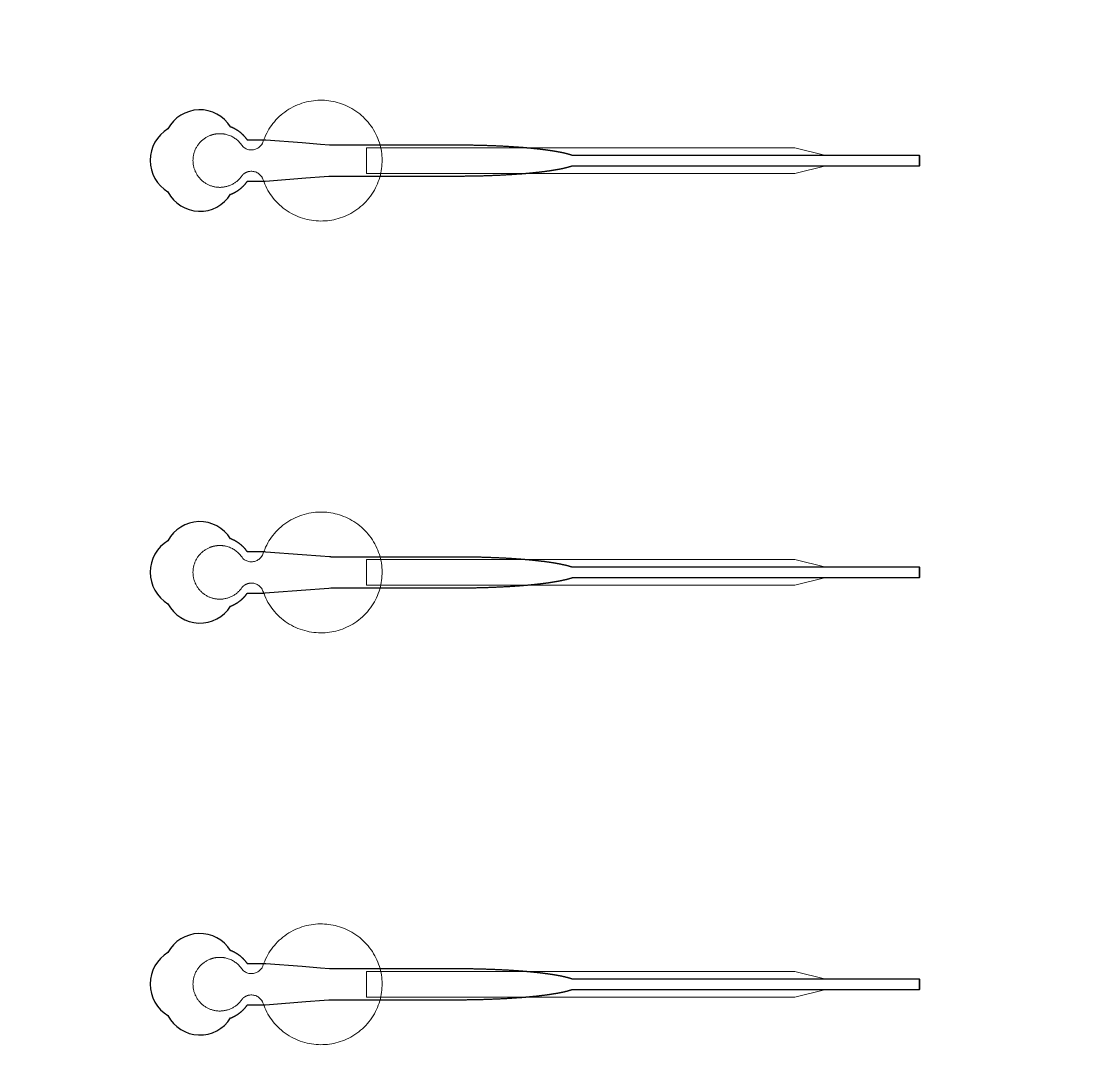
# Model space of a CAD drawing. Header units: inches. Extents: x -52997 to 52003, y -52254 to 52746.
# Drawn here: x 600 to 5746, y -6581 to -1513 of the extents above; entities that cross this region are included whole.
import ezdxf

# ---------------------------------------------------------------- set-up
doc = ezdxf.new("R2010")
doc.units = ezdxf.units.IN
doc.header["$MEASUREMENT"] = 0
doc.layers.add('1', color=1, linetype='Continuous')
doc.layers.add('2', color=140, linetype='Continuous', lineweight=0)
doc.layers.add('3', color=90, linetype='Continuous', lineweight=0)

msp = doc.modelspace()

# ---------------------------------------------------------------- linework, layer by layer
at = {"layer": '1'}
for points in [[(-16283.4, -47485.7), (0, -47485.7), (16283.4, -47485.7, 5.999107)], [(-16250, -47285.7), (0, -47285.7), (16250, -47285.7, 5.986812)], [(-13685.8, -45485.7), (0, -45485.7), (13685.8, -45485.7, 6.794322)], [(1617.4, -2353.6), (1617.7, -2353.4), (1618.6, -2353.1), (1619.4, -2352.8), (1620.2, -2352.4), (1621.1, -2352.1), (1621.9, -2351.8), (1622.8, -2351.4), (1623.6, -2351), (1624.5, -2350.7), (1625.3, -2350.3), (1626.2, -2349.9), (1627.1, -2349.5), (1627.9, -2349.1), (1628.8, -2348.7), (1629.6, -2348.3), (1630.5, -2347.9), (1631.3, -2347.5), (1632.2, -2347.1), (1633.1, -2346.6), (1633.9, -2346.2), (1634.8, -2345.8), (1635.6, -2345.3), (1636.5, -2344.9), (1637.3, -2344.4), (1638.2, -2343.9), (1639.1, -2343.5), (1639.9, -2343), (1640.8, -2342.5), (1641.6, -2342), (1642.5, -2341.5), (1643.3, -2341), (1644.2, -2340.5), (1645, -2340), (1645.9, -2339.5), (1646.7, -2339), (1647.6, -2338.4), (1648.4, -2337.9), (1649.3, -2337.3), (1650.1, -2336.8), (1651, -2336.2), (1651.8, -2335.7), (1652.6, -2335.1), (1653.5, -2334.6), (1654.3, -2334), (1655.1, -2333.4), (1656, -2332.8), (1656.8, -2332.2), (1657.6, -2331.6), (1658.4, -2331), (1659.3, -2330.4), (1660.1, -2329.8), (1660.9, -2329.2), (1661.7, -2328.6), (1662.5, -2328), (1663.3, -2327.3), (1664.1, -2326.7), (1664.9, -2326.1), (1665.7, -2325.4), (1666.5, -2324.8), (1667.3, -2324.1), (1668.1, -2323.5), (1668.9, -2322.8), (1669.6, -2322.2), (1670.4, -2321.5), (1671.2, -2320.8), (1671.9, -2320.1), (1672.7, -2319.5), (1673.5, -2318.8), (1674.2, -2318.1), (1675, -2317.4), (1675.7, -2316.7), (1676.4, -2316), (1677.2, -2315.3), (1677.9, -2314.6), (1678.6, -2313.9), (1679.3, -2313.2), (1680.1, -2312.5), (1680.8, -2311.7), (1681.5, -2311), (1682.2, -2310.3), (1682.9, -2309.6), (1683.6, -2308.8), (1684.2, -2308.1), (1684.9, -2307.4), (1685.6, -2306.6), (1686.3, -2305.9), (1686.9, -2305.2), (1687.6, -2304.4), (1688.2, -2303.7), (1688.9, -2302.9), (1689.5, -2302.2), (1690.1, -2301.4), (1690.8, -2300.7), (1691.4, -2299.9), (1692, -2299.1), (1692.6, -2298.4), (1693.2, -2297.6), (1693.8, -2296.9), (1694.4, -2296.1), (1695, -2295.3), (1695.6, -2294.6), (1696.1, -2293.8), (1696.7, -2293), (1697.3, -2292.3), (1697.8, -2291.5), (1698.4, -2290.7), (1698.9, -2290), (1742.5, -2290), (1764.3, -2290), (1775.2, -2290), (1777.9, -2290), (1779.3, -2290), (1779.3, -2290), (1779.3, -2290), (1779.3, -2290), (1779.3, -2290), (1779.4, -2289.9), (1779.5, -2289.9), (1779.8, -2289.9), (1780.5, -2289.9), (1781.9, -2289.8), (1784.6, -2289.5), (1806.7, -2287.9), (1983.4, -2274.3), (2071.7, -2267.5), (2093.8, -2265.8), (2104.8, -2265), (2105.1, -2265), (2105.2, -2265), (2105.3, -2265), (2105.3, -2265), (2105.4, -2265), (2105.8, -2265), (2366.3, -2265), (2372.6, -2265), (2385.1, -2265), (2485.6, -2265), (2686.7, -2265), (2699.2, -2265), (2705.5, -2265), (2708.6, -2265), (2710.2, -2265), (2710.6, -2265), (2710.8, -2265), (2710.9, -2265), (2711, -2265), (2711, -2265), (2711, -2265), (2711.6, -2265), (2716.2, -2264.9), (2720.8, -2264.9), (2725.4, -2264.9), (2730, -2264.9), (2734.7, -2264.9), (2739.3, -2264.9), (2744, -2264.8), (2748.7, -2264.8), (2753.3, -2264.8), (2758.1, -2264.7), (2762.8, -2264.7), (2767.5, -2264.6), (2772.2, -2264.6), (2777, -2264.5), (2781.7, -2264.4), (2786.5, -2264.4), (2791.2, -2264.3), (2796, -2264.2), (2800.8, -2264.1), (2805.6, -2264), (2810.4, -2263.9), (2815.2, -2263.8), (2820, -2263.7), (2824.8, -2263.6), (2829.6, -2263.5), (2834.4, -2263.3), (2839.3, -2263.2), (2844.1, -2263.1), (2848.9, -2262.9), (2853.8, -2262.8), (2858.6, -2262.6), (2863.4, -2262.5), (2868.3, -2262.3), (2873.1, -2262.2), (2877.9, -2262), (2882.7, -2261.8), (2887.6, -2261.6), (2892.4, -2261.4), (2897.2, -2261.2), (2902, -2261), (2906.9, -2260.8), (2911.7, -2260.6), (2916.5, -2260.4), (2921.3, -2260.2), (2926.1, -2260), (2930.8, -2259.7), (2935.6, -2259.5), (2940.4, -2259.3), (2945.2, -2259), (2949.9, -2258.7), (2954.6, -2258.5), (2959.4, -2258.2), (2964.1, -2258), (2968.8, -2257.7), (2973.5, -2257.4), (2978.2, -2257.1), (2982.8, -2256.8), (2987.5, -2256.5), (2992.1, -2256.2), (2996.8, -2255.9), (3001.4, -2255.6), (3006, -2255.3), (3010.5, -2254.9), (3012.8, -2254.8), (3015.1, -2254.6), (3017.4, -2254.4), (3019.6, -2254.3), (3021.9, -2254.1), (3024.1, -2253.9), (3026.4, -2253.8), (3028.6, -2253.6), (3030.9, -2253.4), (3033.1, -2253.2), (3035.3, -2253), (3037.6, -2252.9), (3039.8, -2252.7), (3042, -2252.5), (3044.2, -2252.3), (3046.4, -2252.1), (3048.6, -2251.9), (3050.8, -2251.8), (3053, -2251.6), (3055.2, -2251.4), (3057.4, -2251.2), (3059.5, -2251), (3061.7, -2250.8), (3063.8, -2250.6), (3066, -2250.4), (3068.1, -2250.2), (3070.3, -2250), (3072.4, -2249.8), (3074.5, -2249.6), (3076.6, -2249.4), (3078.8, -2249.2), (3080.9, -2249), (3083, -2248.8), (3085.1, -2248.6), (3087.1, -2248.4), (3089.2, -2248.2), (3091.3, -2248), (3093.3, -2247.7), (3095.4, -2247.5), (3097.5, -2247.3), (3099.5, -2247.1), (3101.5, -2246.9), (3103.6, -2246.7), (3105.6, -2246.4), (3107.6, -2246.2), (3109.6, -2246), (3111.6, -2245.8), (3113.6, -2245.6), (3115.6, -2245.3), (3117.5, -2245.1), (3119.5, -2244.9), (3121.5, -2244.7), (3123.4, -2244.4), (3125.3, -2244.2), (3127.3, -2244), (3129.2, -2243.7), (3131.1, -2243.5), (3133, -2243.3), (3134.9, -2243), (3136.8, -2242.8), (3138.7, -2242.5), (3140.6, -2242.3), (3142.4, -2242.1), (3144.3, -2241.8), (3146.1, -2241.6), (3148, -2241.3), (3149.8, -2241.1), (3151.6, -2240.9), (3153.4, -2240.6), (3155.2, -2240.4), (3157, -2240.1), (3158.8, -2239.9), (3160.6, -2239.6), (3162.4, -2239.4), (3164.1, -2239.1), (3165.9, -2238.9), (3167.6, -2238.6), (3169.3, -2238.3), (3171.1, -2238.1), (3172.8, -2237.8), (3174.5, -2237.6), (3176.2, -2237.3), (3177.8, -2237.1), (3179.5, -2236.8), (3181.2, -2236.5), (3182.8, -2236.3), (3184.5, -2236), (3186.1, -2235.8), (3187.7, -2235.5), (3189.3, -2235.2), (3190.9, -2235), (3192.5, -2234.7), (3194.1, -2234.4), (3195.7, -2234.2), (3197.3, -2233.9), (3198.8, -2233.6), (3200.4, -2233.3), (3201.9, -2233.1), (3203.4, -2232.8), (3204.9, -2232.5), (3206.4, -2232.3), (3207.9, -2232), (3209.4, -2231.7), (3210.9, -2231.4), (3212.3, -2231.2), (3213.8, -2230.9), (3215.2, -2230.6), (3216.7, -2230.3), (3218.1, -2230), (3219.5, -2229.8), (3220.9, -2229.5), (3222.3, -2229.2), (3223.6, -2228.9), (3225, -2228.6), (3226.4, -2228.4), (3227.7, -2228.1), (3229, -2227.8), (3230.4, -2227.5), (3231.7, -2227.2), (3233, -2226.9), (3234.3, -2226.6), (3235.5, -2226.4), (3236.8, -2226.1), (3238.1, -2225.8), (3239.3, -2225.5), (3240.6, -2225.2), (3241.8, -2224.9), (3243, -2224.6), (3244.2, -2224.3), (3245.4, -2224), (3246.6, -2223.8), (3247.7, -2223.5), (3248.9, -2223.2), (3250, -2222.9), (3251.2, -2222.6), (3252.3, -2222.3), (3253.4, -2222), (3254.5, -2221.7), (3255.6, -2221.4), (3256.7, -2221.1), (3257.8, -2220.8), (3258.8, -2220.5), (3259.9, -2220.2), (3260.9, -2219.9), (3262, -2219.6), (3263, -2219.3), (3264, -2219), (3265, -2218.8), (3266, -2218.5), (3266.9, -2218.2), (3267.9, -2217.9), (3268.8, -2217.6), (3269.8, -2217.3), (3270.7, -2217), (3271.6, -2216.7), (3272.5, -2216.4), (3273.4, -2216.1), (3274.3, -2215.8), (3275.2, -2215.5), (3276.6, -2215), (4962.2, -2215.2), (4962.2, -2165), (3276.7, -2165), (3276.4, -2164.9), (3275.5, -2164.6), (3274.7, -2164.2), (3273.8, -2163.9), (3272.9, -2163.6), (3272, -2163.3), (3271.1, -2163), (3270.1, -2162.7), (3269.2, -2162.4), (3268.2, -2162.2), (3267.3, -2161.9), (3266.3, -2161.6), (3265.3, -2161.3), (3264.3, -2161), (3263.3, -2160.7), (3262.3, -2160.4), (3261.3, -2160.1), (3260.2, -2159.8), (3259.2, -2159.5), (3258.1, -2159.2), (3257.1, -2158.9), (3256, -2158.6), (3254.9, -2158.3), (3253.8, -2158), (3252.7, -2157.7), (3251.5, -2157.4), (3250.4, -2157.1), (3249.3, -2156.8), (3248.1, -2156.5), (3246.9, -2156.2), (3245.7, -2155.9), (3244.6, -2155.6), (3243.3, -2155.4), (3242.1, -2155.1), (3240.9, -2154.8), (3239.7, -2154.5), (3238.4, -2154.2), (3237.2, -2153.9), (3235.9, -2153.6), (3234.6, -2153.3), (3233.3, -2153), (3232, -2152.8), (3230.7, -2152.5), (3229.4, -2152.2), (3228.1, -2151.9), (3226.7, -2151.6), (3225.4, -2151.3), (3224, -2151.1), (3222.6, -2150.8), (3221.2, -2150.5), (3219.8, -2150.2), (3218.4, -2149.9), (3217, -2149.7), (3215.6, -2149.4), (3214.1, -2149.1), (3212.7, -2148.8), (3211.2, -2148.5), (3209.8, -2148.3), (3208.3, -2148), (3206.8, -2147.7), (3205.3, -2147.4), (3203.8, -2147.2), (3202.2, -2146.9), (3200.7, -2146.6), (3199.2, -2146.3), (3197.6, -2146.1), (3196.1, -2145.8), (3194.5, -2145.5), (3192.9, -2145.3), (3191.3, -2145), (3189.7, -2144.7), (3188.1, -2144.5), (3186.5, -2144.2), (3184.8, -2143.9), (3183.2, -2143.7), (3181.5, -2143.4), (3179.9, -2143.2), (3178.2, -2142.9), (3176.5, -2142.6), (3174.8, -2142.4), (3173.1, -2142.1), (3171.4, -2141.9), (3169.7, -2141.6), (3168, -2141.4), (3166.2, -2141.1), (3164.5, -2140.8), (3162.7, -2140.6), (3161, -2140.3), (3159.2, -2140.1), (3157.4, -2139.8), (3155.6, -2139.6), (3153.8, -2139.3), (3152, -2139.1), (3150.2, -2138.9), (3148.3, -2138.6), (3146.5, -2138.4), (3144.7, -2138.1), (3142.8, -2137.9), (3140.9, -2137.6), (3139.1, -2137.4), (3137.2, -2137.2), (3135.3, -2136.9), (3133.4, -2136.7), (3131.5, -2136.5), (3129.6, -2136.2), (3127.7, -2136), (3125.7, -2135.8), (3123.8, -2135.5), (3121.8, -2135.3), (3119.9, -2135.1), (3117.9, -2134.8), (3116, -2134.6), (3114, -2134.4), (3112, -2134.2), (3110, -2133.9), (3108, -2133.7), (3106, -2133.5), (3104, -2133.3), (3102, -2133.1), (3099.9, -2132.8), (3097.9, -2132.6), (3095.8, -2132.4), (3093.8, -2132.2), (3091.7, -2132), (3089.7, -2131.8), (3087.6, -2131.6), (3085.5, -2131.4), (3083.4, -2131.1), (3081.3, -2130.9), (3079.2, -2130.7), (3077.1, -2130.5), (3075, -2130.3), (3072.9, -2130.1), (3070.8, -2129.9), (3068.6, -2129.7), (3066.5, -2129.5), (3064.3, -2129.3), (3062.2, -2129.1), (3060, -2128.9), (3057.9, -2128.8), (3055.7, -2128.6), (3053.5, -2128.4), (3051.3, -2128.2), (3049.1, -2128), (3046.9, -2127.8), (3044.8, -2127.6), (3042.5, -2127.4), (3040.3, -2127.3), (3038.1, -2127.1), (3035.9, -2126.9), (3033.7, -2126.7), (3031.4, -2126.5), (3029.2, -2126.4), (3027, -2126.2), (3024.7, -2126), (3022.5, -2125.8), (3020.2, -2125.7), (3018, -2125.5), (3015.7, -2125.3), (3013.4, -2125.2), (3008.9, -2124.8), (3004.3, -2124.5), (2999.7, -2124.2), (2995.1, -2123.9), (2990.5, -2123.6), (2985.9, -2123.3), (2981.2, -2123), (2976.6, -2122.7), (2971.9, -2122.4), (2967.2, -2122.1), (2962.5, -2121.9), (2957.8, -2121.6), (2953.1, -2121.3), (2948.4, -2121.1), (2943.6, -2120.8), (2938.9, -2120.6), (2934.1, -2120.3), (2929.4, -2120.1), (2924.6, -2119.9), (2919.8, -2119.6), (2915, -2119.4), (2910.3, -2119.2), (2905.5, -2119), (2900.7, -2118.8), (2895.9, -2118.6), (2891.1, -2118.4), (2886.3, -2118.2), (2881.5, -2118), (2876.7, -2117.9), (2871.8, -2117.7), (2867, -2117.5), (2862.2, -2117.4), (2857.4, -2117.2), (2852.6, -2117.1), (2847.8, -2116.9), (2843, -2116.8), (2838.2, -2116.7), (2833.4, -2116.5), (2828.6, -2116.4), (2823.8, -2116.3), (2819, -2116.2), (2814.3, -2116.1), (2809.5, -2116), (2804.7, -2115.9), (2800, -2115.8), (2795.2, -2115.7), (2790.5, -2115.6), (2785.7, -2115.5), (2781, -2115.5), (2776.3, -2115.4), (2771.6, -2115.3), (2766.9, -2115.3), (2762.2, -2115.2), (2757.5, -2115.2), (2752.8, -2115.1), (2748.2, -2115.1), (2743.5, -2115.1), (2738.9, -2115), (2734.3, -2115), (2729.6, -2115), (2725, -2115), (2722.8, -2115), (2722.2, -2115), (2721.9, -2115), (2721.8, -2115), (2721.6, -2115), (2720, -2115), (2713.6, -2115), (2700.8, -2115), (2649.9, -2115), (2445.9, -2115), (2394.9, -2115), (2369.4, -2115), (2363.1, -2115), (2361.5, -2115), (2105.7, -2115), (2105.3, -2115), (2105.3, -2115), (2105.2, -2115), (2105.2, -2115), (2105.1, -2115), (2104.8, -2114.9), (2103.4, -2114.8), (2097.9, -2114.4), (2053.7, -2111), (1965.4, -2104.2), (1788.7, -2090.7), (1783.2, -2090.2), (1780.4, -2090), (1779.8, -2090), (1779.4, -2090), (1779.4, -2090), (1779.3, -2090), (1779.3, -2090), (1779.3, -2090), (1779.3, -2090), (1779.3, -2090), (1778.9, -2090), (1776.2, -2090), (1770.8, -2090), (1759.9, -2090), (1738.1, -2090), (1716.3, -2090), (1705.4, -2090), (1699.9, -2090), (1699.2, -2090), (1699.1, -2090), (1699, -2090), (1698.9, -2090), (1698.9, -2090), (1698.9, -2090), (1698.9, -2089.9), (1698.5, -2089.4), (1697.7, -2088.2), (1696.9, -2087.1), (1696.1, -2086), (1695.2, -2084.9), (1694.4, -2083.8), (1693.5, -2082.6), (1692.7, -2081.5), (1691.8, -2080.4), (1690.9, -2079.3), (1690, -2078.2), (1689, -2077.1), (1688.1, -2076), (1687.1, -2074.9), (1686.2, -2073.8), (1685.2, -2072.7), (1684.2, -2071.7), (1683.2, -2070.6), (1682.2, -2069.5), (1681.2, -2068.4), (1680.1, -2067.4), (1679.1, -2066.3), (1678, -2065.3), (1676.9, -2064.2), (1675.8, -2063.2), (1674.7, -2062.2), (1673.6, -2061.1), (1672.5, -2060.1), (1671.4, -2059.1), (1670.2, -2058.1), (1669.1, -2057.1), (1667.9, -2056.1), (1666.7, -2055.1), (1665.5, -2054.2), (1664.3, -2053.2), (1663.1, -2052.3), (1661.9, -2051.3), (1660.7, -2050.4), (1659.4, -2049.4), (1658.2, -2048.5), (1656.9, -2047.6), (1655.7, -2046.7), (1654.4, -2045.8), (1653.1, -2044.9), (1651.8, -2044.1), (1650.5, -2043.2), (1649.2, -2042.4), (1647.9, -2041.5), (1646.5, -2040.7), (1645.2, -2039.9), (1643.9, -2039.1), (1642.5, -2038.3), (1641.2, -2037.5), (1639.8, -2036.8), (1638.4, -2036), (1637, -2035.3), (1635.7, -2034.5), (1634.3, -2033.8), (1632.9, -2033.1), (1631.5, -2032.4), (1630.1, -2031.8), (1628.7, -2031.1), (1627.2, -2030.4), (1625.8, -2029.8), (1624.4, -2029.2), (1623, -2028.6), (1621.6, -2028), (1620.1, -2027.4), (1618.7, -2026.8), (1617.5, -2026.4, 0.576044), (1312.9, -2035.7, 0.560065), (1312.9, -2342.2, 0.578435)], [(1617.4, -4353.6), (1617.7, -4353.4), (1618.6, -4353.1), (1619.4, -4352.8), (1620.2, -4352.4), (1621.1, -4352.1), (1621.9, -4351.8), (1622.8, -4351.4), (1623.6, -4351), (1624.5, -4350.7), (1625.3, -4350.3), (1626.2, -4349.9), (1627.1, -4349.5), (1627.9, -4349.1), (1628.8, -4348.7), (1629.6, -4348.3), (1630.5, -4347.9), (1631.3, -4347.5), (1632.2, -4347.1), (1633.1, -4346.6), (1633.9, -4346.2), (1634.8, -4345.8), (1635.6, -4345.3), (1636.5, -4344.9), (1637.3, -4344.4), (1638.2, -4343.9), (1639.1, -4343.5), (1639.9, -4343), (1640.8, -4342.5), (1641.6, -4342), (1642.5, -4341.5), (1643.3, -4341), (1644.2, -4340.5), (1645, -4340), (1645.9, -4339.5), (1646.7, -4339), (1647.6, -4338.4), (1648.4, -4337.9), (1649.3, -4337.3), (1650.1, -4336.8), (1651, -4336.2), (1651.8, -4335.7), (1652.6, -4335.1), (1653.5, -4334.6), (1654.3, -4334), (1655.1, -4333.4), (1656, -4332.8), (1656.8, -4332.2), (1657.6, -4331.6), (1658.4, -4331), (1659.3, -4330.4), (1660.1, -4329.8), (1660.9, -4329.2), (1661.7, -4328.6), (1662.5, -4328), (1663.3, -4327.3), (1664.1, -4326.7), (1664.9, -4326.1), (1665.7, -4325.4), (1666.5, -4324.8), (1667.3, -4324.1), (1668.1, -4323.5), (1668.9, -4322.8), (1669.6, -4322.2), (1670.4, -4321.5), (1671.2, -4320.8), (1671.9, -4320.1), (1672.7, -4319.5), (1673.5, -4318.8), (1674.2, -4318.1), (1675, -4317.4), (1675.7, -4316.7), (1676.4, -4316), (1677.2, -4315.3), (1677.9, -4314.6), (1678.6, -4313.9), (1679.3, -4313.2), (1680.1, -4312.5), (1680.8, -4311.7), (1681.5, -4311), (1682.2, -4310.3), (1682.9, -4309.6), (1683.6, -4308.8), (1684.2, -4308.1), (1684.9, -4307.4), (1685.6, -4306.6), (1686.3, -4305.9), (1686.9, -4305.2), (1687.6, -4304.4), (1688.2, -4303.7), (1688.9, -4302.9), (1689.5, -4302.2), (1690.1, -4301.4), (1690.8, -4300.7), (1691.4, -4299.9), (1692, -4299.1), (1692.6, -4298.4), (1693.2, -4297.6), (1693.8, -4296.9), (1694.4, -4296.1), (1695, -4295.3), (1695.6, -4294.6), (1696.1, -4293.8), (1696.7, -4293), (1697.3, -4292.3), (1697.8, -4291.5), (1698.4, -4290.7), (1698.9, -4290), (1742.5, -4290), (1764.3, -4290), (1775.2, -4290), (1777.9, -4290), (1779.3, -4290), (1779.3, -4290), (1779.3, -4290), (1779.3, -4290), (1779.3, -4290), (1779.4, -4289.9), (1779.5, -4289.9), (1779.8, -4289.9), (1780.5, -4289.9), (1781.9, -4289.8), (1784.6, -4289.5), (1806.7, -4287.9), (1983.4, -4274.3), (2071.7, -4267.5), (2093.8, -4265.8), (2104.8, -4265), (2105.1, -4265), (2105.2, -4265), (2105.3, -4265), (2105.3, -4265), (2105.4, -4265), (2105.8, -4265), (2366.3, -4265), (2372.6, -4265), (2385.1, -4265), (2485.6, -4265), (2686.7, -4265), (2699.2, -4265), (2705.5, -4265), (2708.6, -4265), (2710.2, -4265), (2710.6, -4265), (2710.8, -4265), (2710.9, -4265), (2711, -4265), (2711, -4265), (2711, -4265), (2711.6, -4265), (2716.2, -4264.9), (2720.8, -4264.9), (2725.4, -4264.9), (2730, -4264.9), (2734.7, -4264.9), (2739.3, -4264.9), (2744, -4264.8), (2748.7, -4264.8), (2753.3, -4264.8), (2758.1, -4264.7), (2762.8, -4264.7), (2767.5, -4264.6), (2772.2, -4264.6), (2777, -4264.5), (2781.7, -4264.4), (2786.5, -4264.4), (2791.2, -4264.3), (2796, -4264.2), (2800.8, -4264.1), (2805.6, -4264), (2810.4, -4263.9), (2815.2, -4263.8), (2820, -4263.7), (2824.8, -4263.6), (2829.6, -4263.5), (2834.4, -4263.3), (2839.3, -4263.2), (2844.1, -4263.1), (2848.9, -4262.9), (2853.8, -4262.8), (2858.6, -4262.6), (2863.4, -4262.5), (2868.3, -4262.3), (2873.1, -4262.2), (2877.9, -4262), (2882.7, -4261.8), (2887.6, -4261.6), (2892.4, -4261.4), (2897.2, -4261.2), (2902, -4261), (2906.9, -4260.8), (2911.7, -4260.6), (2916.5, -4260.4), (2921.3, -4260.2), (2926.1, -4260), (2930.8, -4259.7), (2935.6, -4259.5), (2940.4, -4259.3), (2945.2, -4259), (2949.9, -4258.7), (2954.6, -4258.5), (2959.4, -4258.2), (2964.1, -4258), (2968.8, -4257.7), (2973.5, -4257.4), (2978.2, -4257.1), (2982.8, -4256.8), (2987.5, -4256.5), (2992.1, -4256.2), (2996.8, -4255.9), (3001.4, -4255.6), (3006, -4255.3), (3010.5, -4254.9), (3012.8, -4254.8), (3015.1, -4254.6), (3017.4, -4254.4), (3019.6, -4254.3), (3021.9, -4254.1), (3024.1, -4253.9), (3026.4, -4253.8), (3028.6, -4253.6), (3030.9, -4253.4), (3033.1, -4253.2), (3035.3, -4253), (3037.6, -4252.9), (3039.8, -4252.7), (3042, -4252.5), (3044.2, -4252.3), (3046.4, -4252.1), (3048.6, -4251.9), (3050.8, -4251.8), (3053, -4251.6), (3055.2, -4251.4), (3057.4, -4251.2), (3059.5, -4251), (3061.7, -4250.8), (3063.8, -4250.6), (3066, -4250.4), (3068.1, -4250.2), (3070.3, -4250), (3072.4, -4249.8), (3074.5, -4249.6), (3076.6, -4249.4), (3078.8, -4249.2), (3080.9, -4249), (3083, -4248.8), (3085.1, -4248.6), (3087.1, -4248.4), (3089.2, -4248.2), (3091.3, -4248), (3093.3, -4247.7), (3095.4, -4247.5), (3097.5, -4247.3), (3099.5, -4247.1), (3101.5, -4246.9), (3103.6, -4246.7), (3105.6, -4246.4), (3107.6, -4246.2), (3109.6, -4246), (3111.6, -4245.8), (3113.6, -4245.6), (3115.6, -4245.3), (3117.5, -4245.1), (3119.5, -4244.9), (3121.5, -4244.7), (3123.4, -4244.4), (3125.3, -4244.2), (3127.3, -4244), (3129.2, -4243.7), (3131.1, -4243.5), (3133, -4243.3), (3134.9, -4243), (3136.8, -4242.8), (3138.7, -4242.5), (3140.6, -4242.3), (3142.4, -4242.1), (3144.3, -4241.8), (3146.1, -4241.6), (3148, -4241.3), (3149.8, -4241.1), (3151.6, -4240.9), (3153.4, -4240.6), (3155.2, -4240.4), (3157, -4240.1), (3158.8, -4239.9), (3160.6, -4239.6), (3162.4, -4239.4), (3164.1, -4239.1), (3165.9, -4238.9), (3167.6, -4238.6), (3169.3, -4238.3), (3171.1, -4238.1), (3172.8, -4237.8), (3174.5, -4237.6), (3176.2, -4237.3), (3177.8, -4237.1), (3179.5, -4236.8), (3181.2, -4236.5), (3182.8, -4236.3), (3184.5, -4236), (3186.1, -4235.8), (3187.7, -4235.5), (3189.3, -4235.2), (3190.9, -4235), (3192.5, -4234.7), (3194.1, -4234.4), (3195.7, -4234.2), (3197.3, -4233.9), (3198.8, -4233.6), (3200.4, -4233.3), (3201.9, -4233.1), (3203.4, -4232.8), (3204.9, -4232.5), (3206.4, -4232.3), (3207.9, -4232), (3209.4, -4231.7), (3210.9, -4231.4), (3212.3, -4231.2), (3213.8, -4230.9), (3215.2, -4230.6), (3216.7, -4230.3), (3218.1, -4230), (3219.5, -4229.8), (3220.9, -4229.5), (3222.3, -4229.2), (3223.6, -4228.9), (3225, -4228.6), (3226.4, -4228.4), (3227.7, -4228.1), (3229, -4227.8), (3230.4, -4227.5), (3231.7, -4227.2), (3233, -4226.9), (3234.3, -4226.6), (3235.5, -4226.4), (3236.8, -4226.1), (3238.1, -4225.8), (3239.3, -4225.5), (3240.6, -4225.2), (3241.8, -4224.9), (3243, -4224.6), (3244.2, -4224.3), (3245.4, -4224), (3246.6, -4223.8), (3247.7, -4223.5), (3248.9, -4223.2), (3250, -4222.9), (3251.2, -4222.6), (3252.3, -4222.3), (3253.4, -4222), (3254.5, -4221.7), (3255.6, -4221.4), (3256.7, -4221.1), (3257.8, -4220.8), (3258.8, -4220.5), (3259.9, -4220.2), (3260.9, -4219.9), (3262, -4219.6), (3263, -4219.3), (3264, -4219), (3265, -4218.8), (3266, -4218.5), (3266.9, -4218.2), (3267.9, -4217.9), (3268.8, -4217.6), (3269.8, -4217.3), (3270.7, -4217), (3271.6, -4216.7), (3272.5, -4216.4), (3273.4, -4216.1), (3274.3, -4215.8), (3275.2, -4215.5), (3276.6, -4215), (4962.2, -4215.2), (4962.2, -4165), (3276.7, -4165), (3276.4, -4164.9), (3275.5, -4164.6), (3274.7, -4164.2), (3273.8, -4163.9), (3272.9, -4163.6), (3272, -4163.3), (3271.1, -4163), (3270.1, -4162.7), (3269.2, -4162.4), (3268.2, -4162.2), (3267.3, -4161.9), (3266.3, -4161.6), (3265.3, -4161.3), (3264.3, -4161), (3263.3, -4160.7), (3262.3, -4160.4), (3261.3, -4160.1), (3260.2, -4159.8), (3259.2, -4159.5), (3258.1, -4159.2), (3257.1, -4158.9), (3256, -4158.6), (3254.9, -4158.3), (3253.8, -4158), (3252.7, -4157.7), (3251.5, -4157.4), (3250.4, -4157.1), (3249.3, -4156.8), (3248.1, -4156.5), (3246.9, -4156.2), (3245.7, -4155.9), (3244.6, -4155.6), (3243.3, -4155.4), (3242.1, -4155.1), (3240.9, -4154.8), (3239.7, -4154.5), (3238.4, -4154.2), (3237.2, -4153.9), (3235.9, -4153.6), (3234.6, -4153.3), (3233.3, -4153), (3232, -4152.8), (3230.7, -4152.5), (3229.4, -4152.2), (3228.1, -4151.9), (3226.7, -4151.6), (3225.4, -4151.3), (3224, -4151.1), (3222.6, -4150.8), (3221.2, -4150.5), (3219.8, -4150.2), (3218.4, -4149.9), (3217, -4149.7), (3215.6, -4149.4), (3214.1, -4149.1), (3212.7, -4148.8), (3211.2, -4148.5), (3209.8, -4148.3), (3208.3, -4148), (3206.8, -4147.7), (3205.3, -4147.4), (3203.8, -4147.2), (3202.2, -4146.9), (3200.7, -4146.6), (3199.2, -4146.3), (3197.6, -4146.1), (3196.1, -4145.8), (3194.5, -4145.5), (3192.9, -4145.3), (3191.3, -4145), (3189.7, -4144.7), (3188.1, -4144.5), (3186.5, -4144.2), (3184.8, -4143.9), (3183.2, -4143.7), (3181.5, -4143.4), (3179.9, -4143.2), (3178.2, -4142.9), (3176.5, -4142.6), (3174.8, -4142.4), (3173.1, -4142.1), (3171.4, -4141.9), (3169.7, -4141.6), (3168, -4141.4), (3166.2, -4141.1), (3164.5, -4140.8), (3162.7, -4140.6), (3161, -4140.3), (3159.2, -4140.1), (3157.4, -4139.8), (3155.6, -4139.6), (3153.8, -4139.3), (3152, -4139.1), (3150.2, -4138.9), (3148.3, -4138.6), (3146.5, -4138.4), (3144.7, -4138.1), (3142.8, -4137.9), (3140.9, -4137.6), (3139.1, -4137.4), (3137.2, -4137.2), (3135.3, -4136.9), (3133.4, -4136.7), (3131.5, -4136.5), (3129.6, -4136.2), (3127.7, -4136), (3125.7, -4135.8), (3123.8, -4135.5), (3121.8, -4135.3), (3119.9, -4135.1), (3117.9, -4134.8), (3116, -4134.6), (3114, -4134.4), (3112, -4134.2), (3110, -4133.9), (3108, -4133.7), (3106, -4133.5), (3104, -4133.3), (3102, -4133.1), (3099.9, -4132.8), (3097.9, -4132.6), (3095.8, -4132.4), (3093.8, -4132.2), (3091.7, -4132), (3089.7, -4131.8), (3087.6, -4131.6), (3085.5, -4131.4), (3083.4, -4131.1), (3081.3, -4130.9), (3079.2, -4130.7), (3077.1, -4130.5), (3075, -4130.3), (3072.9, -4130.1), (3070.8, -4129.9), (3068.6, -4129.7), (3066.5, -4129.5), (3064.3, -4129.3), (3062.2, -4129.1), (3060, -4128.9), (3057.9, -4128.8), (3055.7, -4128.6), (3053.5, -4128.4), (3051.3, -4128.2), (3049.1, -4128), (3046.9, -4127.8), (3044.8, -4127.6), (3042.5, -4127.4), (3040.3, -4127.3), (3038.1, -4127.1), (3035.9, -4126.9), (3033.7, -4126.7), (3031.4, -4126.5), (3029.2, -4126.4), (3027, -4126.2), (3024.7, -4126), (3022.5, -4125.8), (3020.2, -4125.7), (3018, -4125.5), (3015.7, -4125.3), (3013.4, -4125.2), (3008.9, -4124.8), (3004.3, -4124.5), (2999.7, -4124.2), (2995.1, -4123.9), (2990.5, -4123.6), (2985.9, -4123.3), (2981.2, -4123), (2976.6, -4122.7), (2971.9, -4122.4), (2967.2, -4122.1), (2962.5, -4121.9), (2957.8, -4121.6), (2953.1, -4121.3), (2948.4, -4121.1), (2943.6, -4120.8), (2938.9, -4120.6), (2934.1, -4120.3), (2929.4, -4120.1), (2924.6, -4119.9), (2919.8, -4119.6), (2915, -4119.4), (2910.3, -4119.2), (2905.5, -4119), (2900.7, -4118.8), (2895.9, -4118.6), (2891.1, -4118.4), (2886.3, -4118.2), (2881.5, -4118), (2876.7, -4117.9), (2871.8, -4117.7), (2867, -4117.5), (2862.2, -4117.4), (2857.4, -4117.2), (2852.6, -4117.1), (2847.8, -4116.9), (2843, -4116.8), (2838.2, -4116.7), (2833.4, -4116.5), (2828.6, -4116.4), (2823.8, -4116.3), (2819, -4116.2), (2814.3, -4116.1), (2809.5, -4116), (2804.7, -4115.9), (2800, -4115.8), (2795.2, -4115.7), (2790.5, -4115.6), (2785.7, -4115.5), (2781, -4115.5), (2776.3, -4115.4), (2771.6, -4115.3), (2766.9, -4115.3), (2762.2, -4115.2), (2757.5, -4115.2), (2752.8, -4115.1), (2748.2, -4115.1), (2743.5, -4115.1), (2738.9, -4115), (2734.3, -4115), (2729.6, -4115), (2725, -4115), (2722.8, -4115), (2722.2, -4115), (2721.9, -4115), (2721.8, -4115), (2721.6, -4115), (2720, -4115), (2713.6, -4115), (2700.8, -4115), (2649.9, -4115), (2445.9, -4115), (2394.9, -4115), (2369.4, -4115), (2363.1, -4115), (2361.5, -4115), (2105.7, -4115), (2105.3, -4115), (2105.3, -4115), (2105.2, -4115), (2105.2, -4115), (2105.1, -4115), (2104.8, -4114.9), (2103.4, -4114.8), (2097.9, -4114.4), (2053.7, -4111), (1965.4, -4104.2), (1788.7, -4090.7), (1783.2, -4090.2), (1780.4, -4090), (1779.8, -4090), (1779.4, -4090), (1779.4, -4090), (1779.3, -4090), (1779.3, -4090), (1779.3, -4090), (1779.3, -4090), (1779.3, -4090), (1778.9, -4090), (1776.2, -4090), (1770.8, -4090), (1759.9, -4090), (1738.1, -4090), (1716.3, -4090), (1705.4, -4090), (1699.9, -4090), (1699.2, -4090), (1699.1, -4090), (1699, -4090), (1698.9, -4090), (1698.9, -4090), (1698.9, -4090), (1698.9, -4089.9), (1698.5, -4089.4), (1697.7, -4088.2), (1696.9, -4087.1), (1696.1, -4086), (1695.2, -4084.9), (1694.4, -4083.8), (1693.5, -4082.6), (1692.7, -4081.5), (1691.8, -4080.4), (1690.9, -4079.3), (1690, -4078.2), (1689, -4077.1), (1688.1, -4076), (1687.1, -4074.9), (1686.2, -4073.8), (1685.2, -4072.7), (1684.2, -4071.7), (1683.2, -4070.6), (1682.2, -4069.5), (1681.2, -4068.4), (1680.1, -4067.4), (1679.1, -4066.3), (1678, -4065.3), (1676.9, -4064.2), (1675.8, -4063.2), (1674.7, -4062.2), (1673.6, -4061.1), (1672.5, -4060.1), (1671.4, -4059.1), (1670.2, -4058.1), (1669.1, -4057.1), (1667.9, -4056.1), (1666.7, -4055.1), (1665.5, -4054.2), (1664.3, -4053.2), (1663.1, -4052.3), (1661.9, -4051.3), (1660.7, -4050.4), (1659.4, -4049.4), (1658.2, -4048.5), (1656.9, -4047.6), (1655.7, -4046.7), (1654.4, -4045.8), (1653.1, -4044.9), (1651.8, -4044.1), (1650.5, -4043.2), (1649.2, -4042.4), (1647.9, -4041.5), (1646.5, -4040.7), (1645.2, -4039.9), (1643.9, -4039.1), (1642.5, -4038.3), (1641.2, -4037.5), (1639.8, -4036.8), (1638.4, -4036), (1637, -4035.3), (1635.7, -4034.5), (1634.3, -4033.8), (1632.9, -4033.1), (1631.5, -4032.4), (1630.1, -4031.8), (1628.7, -4031.1), (1627.2, -4030.4), (1625.8, -4029.8), (1624.4, -4029.2), (1623, -4028.6), (1621.6, -4028), (1620.1, -4027.4), (1618.7, -4026.8), (1617.5, -4026.4, 0.576044), (1312.9, -4035.7, 0.560065), (1312.9, -4342.2, 0.578435)], [(1617.4, -6353.6), (1617.7, -6353.4), (1618.6, -6353.1), (1619.4, -6352.8), (1620.2, -6352.4), (1621.1, -6352.1), (1621.9, -6351.8), (1622.8, -6351.4), (1623.6, -6351), (1624.5, -6350.7), (1625.3, -6350.3), (1626.2, -6349.9), (1627.1, -6349.5), (1627.9, -6349.1), (1628.8, -6348.7), (1629.6, -6348.3), (1630.5, -6347.9), (1631.3, -6347.5), (1632.2, -6347.1), (1633.1, -6346.6), (1633.9, -6346.2), (1634.8, -6345.8), (1635.6, -6345.3), (1636.5, -6344.9), (1637.3, -6344.4), (1638.2, -6343.9), (1639.1, -6343.5), (1639.9, -6343), (1640.8, -6342.5), (1641.6, -6342), (1642.5, -6341.5), (1643.3, -6341), (1644.2, -6340.5), (1645, -6340), (1645.9, -6339.5), (1646.7, -6339), (1647.6, -6338.4), (1648.4, -6337.9), (1649.3, -6337.3), (1650.1, -6336.8), (1651, -6336.2), (1651.8, -6335.7), (1652.6, -6335.1), (1653.5, -6334.6), (1654.3, -6334), (1655.1, -6333.4), (1656, -6332.8), (1656.8, -6332.2), (1657.6, -6331.6), (1658.4, -6331), (1659.3, -6330.4), (1660.1, -6329.8), (1660.9, -6329.2), (1661.7, -6328.6), (1662.5, -6328), (1663.3, -6327.3), (1664.1, -6326.7), (1664.9, -6326.1), (1665.7, -6325.4), (1666.5, -6324.8), (1667.3, -6324.1), (1668.1, -6323.5), (1668.9, -6322.8), (1669.6, -6322.2), (1670.4, -6321.5), (1671.2, -6320.8), (1671.9, -6320.1), (1672.7, -6319.5), (1673.5, -6318.8), (1674.2, -6318.1), (1675, -6317.4), (1675.7, -6316.7), (1676.4, -6316), (1677.2, -6315.3), (1677.9, -6314.6), (1678.6, -6313.9), (1679.3, -6313.2), (1680.1, -6312.5), (1680.8, -6311.7), (1681.5, -6311), (1682.2, -6310.3), (1682.9, -6309.6), (1683.6, -6308.8), (1684.2, -6308.1), (1684.9, -6307.4), (1685.6, -6306.6), (1686.3, -6305.9), (1686.9, -6305.2), (1687.6, -6304.4), (1688.2, -6303.7), (1688.9, -6302.9), (1689.5, -6302.2), (1690.1, -6301.4), (1690.8, -6300.7), (1691.4, -6299.9), (1692, -6299.1), (1692.6, -6298.4), (1693.2, -6297.6), (1693.8, -6296.9), (1694.4, -6296.1), (1695, -6295.3), (1695.6, -6294.6), (1696.1, -6293.8), (1696.7, -6293), (1697.3, -6292.3), (1697.8, -6291.5), (1698.4, -6290.7), (1698.9, -6290), (1742.5, -6290), (1764.3, -6290), (1775.2, -6290), (1777.9, -6290), (1779.3, -6290), (1779.3, -6290), (1779.3, -6290), (1779.3, -6290), (1779.3, -6290), (1779.4, -6289.9), (1779.5, -6289.9), (1779.8, -6289.9), (1780.5, -6289.9), (1781.9, -6289.8), (1784.6, -6289.5), (1806.7, -6287.9), (1983.4, -6274.3), (2071.7, -6267.5), (2093.8, -6265.8), (2104.8, -6265), (2105.1, -6265), (2105.2, -6265), (2105.3, -6265), (2105.3, -6265), (2105.4, -6265), (2105.8, -6265), (2366.3, -6265), (2372.6, -6265), (2385.1, -6265), (2485.6, -6265), (2686.7, -6265), (2699.2, -6265), (2705.5, -6265), (2708.6, -6265), (2710.2, -6265), (2710.6, -6265), (2710.8, -6265), (2710.9, -6265), (2711, -6265), (2711, -6265), (2711, -6265), (2711.6, -6265), (2716.2, -6264.9), (2720.8, -6264.9), (2725.4, -6264.9), (2730, -6264.9), (2734.7, -6264.9), (2739.3, -6264.9), (2744, -6264.8), (2748.7, -6264.8), (2753.3, -6264.8), (2758.1, -6264.7), (2762.8, -6264.7), (2767.5, -6264.6), (2772.2, -6264.6), (2777, -6264.5), (2781.7, -6264.4), (2786.5, -6264.4), (2791.2, -6264.3), (2796, -6264.2), (2800.8, -6264.1), (2805.6, -6264), (2810.4, -6263.9), (2815.2, -6263.8), (2820, -6263.7), (2824.8, -6263.6), (2829.6, -6263.5), (2834.4, -6263.3), (2839.3, -6263.2), (2844.1, -6263.1), (2848.9, -6262.9), (2853.8, -6262.8), (2858.6, -6262.6), (2863.4, -6262.5), (2868.3, -6262.3), (2873.1, -6262.2), (2877.9, -6262), (2882.7, -6261.8), (2887.6, -6261.6), (2892.4, -6261.4), (2897.2, -6261.2), (2902, -6261), (2906.9, -6260.8), (2911.7, -6260.6), (2916.5, -6260.4), (2921.3, -6260.2), (2926.1, -6260), (2930.8, -6259.7), (2935.6, -6259.5), (2940.4, -6259.3), (2945.2, -6259), (2949.9, -6258.7), (2954.6, -6258.5), (2959.4, -6258.2), (2964.1, -6258), (2968.8, -6257.7), (2973.5, -6257.4), (2978.2, -6257.1), (2982.8, -6256.8), (2987.5, -6256.5), (2992.1, -6256.2), (2996.8, -6255.9), (3001.4, -6255.6), (3006, -6255.3), (3010.5, -6254.9), (3012.8, -6254.8), (3015.1, -6254.6), (3017.4, -6254.4), (3019.6, -6254.3), (3021.9, -6254.1), (3024.1, -6253.9), (3026.4, -6253.8), (3028.6, -6253.6), (3030.9, -6253.4), (3033.1, -6253.2), (3035.3, -6253), (3037.6, -6252.9), (3039.8, -6252.7), (3042, -6252.5), (3044.2, -6252.3), (3046.4, -6252.1), (3048.6, -6251.9), (3050.8, -6251.8), (3053, -6251.6), (3055.2, -6251.4), (3057.4, -6251.2), (3059.5, -6251), (3061.7, -6250.8), (3063.8, -6250.6), (3066, -6250.4), (3068.1, -6250.2), (3070.3, -6250), (3072.4, -6249.8), (3074.5, -6249.6), (3076.6, -6249.4), (3078.8, -6249.2), (3080.9, -6249), (3083, -6248.8), (3085.1, -6248.6), (3087.1, -6248.4), (3089.2, -6248.2), (3091.3, -6248), (3093.3, -6247.7), (3095.4, -6247.5), (3097.5, -6247.3), (3099.5, -6247.1), (3101.5, -6246.9), (3103.6, -6246.7), (3105.6, -6246.4), (3107.6, -6246.2), (3109.6, -6246), (3111.6, -6245.8), (3113.6, -6245.6), (3115.6, -6245.3), (3117.5, -6245.1), (3119.5, -6244.9), (3121.5, -6244.7), (3123.4, -6244.4), (3125.3, -6244.2), (3127.3, -6244), (3129.2, -6243.7), (3131.1, -6243.5), (3133, -6243.3), (3134.9, -6243), (3136.8, -6242.8), (3138.7, -6242.5), (3140.6, -6242.3), (3142.4, -6242.1), (3144.3, -6241.8), (3146.1, -6241.6), (3148, -6241.3), (3149.8, -6241.1), (3151.6, -6240.9), (3153.4, -6240.6), (3155.2, -6240.4), (3157, -6240.1), (3158.8, -6239.9), (3160.6, -6239.6), (3162.4, -6239.4), (3164.1, -6239.1), (3165.9, -6238.9), (3167.6, -6238.6), (3169.3, -6238.3), (3171.1, -6238.1), (3172.8, -6237.8), (3174.5, -6237.6), (3176.2, -6237.3), (3177.8, -6237.1), (3179.5, -6236.8), (3181.2, -6236.5), (3182.8, -6236.3), (3184.5, -6236), (3186.1, -6235.8), (3187.7, -6235.5), (3189.3, -6235.2), (3190.9, -6235), (3192.5, -6234.7), (3194.1, -6234.4), (3195.7, -6234.2), (3197.3, -6233.9), (3198.8, -6233.6), (3200.4, -6233.3), (3201.9, -6233.1), (3203.4, -6232.8), (3204.9, -6232.5), (3206.4, -6232.3), (3207.9, -6232), (3209.4, -6231.7), (3210.9, -6231.4), (3212.3, -6231.2), (3213.8, -6230.9), (3215.2, -6230.6), (3216.7, -6230.3), (3218.1, -6230), (3219.5, -6229.8), (3220.9, -6229.5), (3222.3, -6229.2), (3223.6, -6228.9), (3225, -6228.6), (3226.4, -6228.4), (3227.7, -6228.1), (3229, -6227.8), (3230.4, -6227.5), (3231.7, -6227.2), (3233, -6226.9), (3234.3, -6226.6), (3235.5, -6226.4), (3236.8, -6226.1), (3238.1, -6225.8), (3239.3, -6225.5), (3240.6, -6225.2), (3241.8, -6224.9), (3243, -6224.6), (3244.2, -6224.3), (3245.4, -6224), (3246.6, -6223.8), (3247.7, -6223.5), (3248.9, -6223.2), (3250, -6222.9), (3251.2, -6222.6), (3252.3, -6222.3), (3253.4, -6222), (3254.5, -6221.7), (3255.6, -6221.4), (3256.7, -6221.1), (3257.8, -6220.8), (3258.8, -6220.5), (3259.9, -6220.2), (3260.9, -6219.9), (3262, -6219.6), (3263, -6219.3), (3264, -6219), (3265, -6218.8), (3266, -6218.5), (3266.9, -6218.2), (3267.9, -6217.9), (3268.8, -6217.6), (3269.8, -6217.3), (3270.7, -6217), (3271.6, -6216.7), (3272.5, -6216.4), (3273.4, -6216.1), (3274.3, -6215.8), (3275.2, -6215.5), (3276.6, -6215), (4962.2, -6215.2), (4962.2, -6165), (3276.7, -6165), (3276.4, -6164.9), (3275.5, -6164.6), (3274.7, -6164.2), (3273.8, -6163.9), (3272.9, -6163.6), (3272, -6163.3), (3271.1, -6163), (3270.1, -6162.7), (3269.2, -6162.4), (3268.2, -6162.2), (3267.3, -6161.9), (3266.3, -6161.6), (3265.3, -6161.3), (3264.3, -6161), (3263.3, -6160.7), (3262.3, -6160.4), (3261.3, -6160.1), (3260.2, -6159.8), (3259.2, -6159.5), (3258.1, -6159.2), (3257.1, -6158.9), (3256, -6158.6), (3254.9, -6158.3), (3253.8, -6158), (3252.7, -6157.7), (3251.5, -6157.4), (3250.4, -6157.1), (3249.3, -6156.8), (3248.1, -6156.5), (3246.9, -6156.2), (3245.7, -6155.9), (3244.6, -6155.6), (3243.3, -6155.4), (3242.1, -6155.1), (3240.9, -6154.8), (3239.7, -6154.5), (3238.4, -6154.2), (3237.2, -6153.9), (3235.9, -6153.6), (3234.6, -6153.3), (3233.3, -6153), (3232, -6152.8), (3230.7, -6152.5), (3229.4, -6152.2), (3228.1, -6151.9), (3226.7, -6151.6), (3225.4, -6151.3), (3224, -6151.1), (3222.6, -6150.8), (3221.2, -6150.5), (3219.8, -6150.2), (3218.4, -6149.9), (3217, -6149.7), (3215.6, -6149.4), (3214.1, -6149.1), (3212.7, -6148.8), (3211.2, -6148.5), (3209.8, -6148.3), (3208.3, -6148), (3206.8, -6147.7), (3205.3, -6147.4), (3203.8, -6147.2), (3202.2, -6146.9), (3200.7, -6146.6), (3199.2, -6146.3), (3197.6, -6146.1), (3196.1, -6145.8), (3194.5, -6145.5), (3192.9, -6145.3), (3191.3, -6145), (3189.7, -6144.7), (3188.1, -6144.5), (3186.5, -6144.2), (3184.8, -6143.9), (3183.2, -6143.7), (3181.5, -6143.4), (3179.9, -6143.2), (3178.2, -6142.9), (3176.5, -6142.6), (3174.8, -6142.4), (3173.1, -6142.1), (3171.4, -6141.9), (3169.7, -6141.6), (3168, -6141.4), (3166.2, -6141.1), (3164.5, -6140.8), (3162.7, -6140.6), (3161, -6140.3), (3159.2, -6140.1), (3157.4, -6139.8), (3155.6, -6139.6), (3153.8, -6139.3), (3152, -6139.1), (3150.2, -6138.9), (3148.3, -6138.6), (3146.5, -6138.4), (3144.7, -6138.1), (3142.8, -6137.9), (3140.9, -6137.6), (3139.1, -6137.4), (3137.2, -6137.2), (3135.3, -6136.9), (3133.4, -6136.7), (3131.5, -6136.5), (3129.6, -6136.2), (3127.7, -6136), (3125.7, -6135.8), (3123.8, -6135.5), (3121.8, -6135.3), (3119.9, -6135.1), (3117.9, -6134.8), (3116, -6134.6), (3114, -6134.4), (3112, -6134.2), (3110, -6133.9), (3108, -6133.7), (3106, -6133.5), (3104, -6133.3), (3102, -6133.1), (3099.9, -6132.8), (3097.9, -6132.6), (3095.8, -6132.4), (3093.8, -6132.2), (3091.7, -6132), (3089.7, -6131.8), (3087.6, -6131.6), (3085.5, -6131.4), (3083.4, -6131.1), (3081.3, -6130.9), (3079.2, -6130.7), (3077.1, -6130.5), (3075, -6130.3), (3072.9, -6130.1), (3070.8, -6129.9), (3068.6, -6129.7), (3066.5, -6129.5), (3064.3, -6129.3), (3062.2, -6129.1), (3060, -6128.9), (3057.9, -6128.8), (3055.7, -6128.6), (3053.5, -6128.4), (3051.3, -6128.2), (3049.1, -6128), (3046.9, -6127.8), (3044.8, -6127.6), (3042.5, -6127.4), (3040.3, -6127.3), (3038.1, -6127.1), (3035.9, -6126.9), (3033.7, -6126.7), (3031.4, -6126.5), (3029.2, -6126.4), (3027, -6126.2), (3024.7, -6126), (3022.5, -6125.8), (3020.2, -6125.7), (3018, -6125.5), (3015.7, -6125.3), (3013.4, -6125.2), (3008.9, -6124.8), (3004.3, -6124.5), (2999.7, -6124.2), (2995.1, -6123.9), (2990.5, -6123.6), (2985.9, -6123.3), (2981.2, -6123), (2976.6, -6122.7), (2971.9, -6122.4), (2967.2, -6122.1), (2962.5, -6121.9), (2957.8, -6121.6), (2953.1, -6121.3), (2948.4, -6121.1), (2943.6, -6120.8), (2938.9, -6120.6), (2934.1, -6120.3), (2929.4, -6120.1), (2924.6, -6119.9), (2919.8, -6119.6), (2915, -6119.4), (2910.3, -6119.2), (2905.5, -6119), (2900.7, -6118.8), (2895.9, -6118.6), (2891.1, -6118.4), (2886.3, -6118.2), (2881.5, -6118), (2876.7, -6117.9), (2871.8, -6117.7), (2867, -6117.5), (2862.2, -6117.4), (2857.4, -6117.2), (2852.6, -6117.1), (2847.8, -6116.9), (2843, -6116.8), (2838.2, -6116.7), (2833.4, -6116.5), (2828.6, -6116.4), (2823.8, -6116.3), (2819, -6116.2), (2814.3, -6116.1), (2809.5, -6116), (2804.7, -6115.9), (2800, -6115.8), (2795.2, -6115.7), (2790.5, -6115.6), (2785.7, -6115.5), (2781, -6115.5), (2776.3, -6115.4), (2771.6, -6115.3), (2766.9, -6115.3), (2762.2, -6115.2), (2757.5, -6115.2), (2752.8, -6115.1), (2748.2, -6115.1), (2743.5, -6115.1), (2738.9, -6115), (2734.3, -6115), (2729.6, -6115), (2725, -6115), (2722.8, -6115), (2722.2, -6115), (2721.9, -6115), (2721.8, -6115), (2721.6, -6115), (2720, -6115), (2713.6, -6115), (2700.8, -6115), (2649.9, -6115), (2445.9, -6115), (2394.9, -6115), (2369.4, -6115), (2363.1, -6115), (2361.5, -6115), (2105.7, -6115), (2105.3, -6115), (2105.3, -6115), (2105.2, -6115), (2105.2, -6115), (2105.1, -6115), (2104.8, -6114.9), (2103.4, -6114.8), (2097.9, -6114.4), (2053.7, -6111), (1965.4, -6104.2), (1788.7, -6090.7), (1783.2, -6090.2), (1780.4, -6090), (1779.8, -6090), (1779.4, -6090), (1779.4, -6090), (1779.3, -6090), (1779.3, -6090), (1779.3, -6090), (1779.3, -6090), (1779.3, -6090), (1778.9, -6090), (1776.2, -6090), (1770.8, -6090), (1759.9, -6090), (1738.1, -6090), (1716.3, -6090), (1705.4, -6090), (1699.9, -6090), (1699.2, -6090), (1699.1, -6090), (1699, -6090), (1698.9, -6090), (1698.9, -6090), (1698.9, -6090), (1698.9, -6089.9), (1698.5, -6089.4), (1697.7, -6088.2), (1696.9, -6087.1), (1696.1, -6086), (1695.2, -6084.9), (1694.4, -6083.8), (1693.5, -6082.6), (1692.7, -6081.5), (1691.8, -6080.4), (1690.9, -6079.3), (1690, -6078.2), (1689, -6077.1), (1688.1, -6076), (1687.1, -6074.9), (1686.2, -6073.8), (1685.2, -6072.7), (1684.2, -6071.7), (1683.2, -6070.6), (1682.2, -6069.5), (1681.2, -6068.4), (1680.1, -6067.4), (1679.1, -6066.3), (1678, -6065.3), (1676.9, -6064.2), (1675.8, -6063.2), (1674.7, -6062.2), (1673.6, -6061.1), (1672.5, -6060.1), (1671.4, -6059.1), (1670.2, -6058.1), (1669.1, -6057.1), (1667.9, -6056.1), (1666.7, -6055.1), (1665.5, -6054.2), (1664.3, -6053.2), (1663.1, -6052.3), (1661.9, -6051.3), (1660.7, -6050.4), (1659.4, -6049.4), (1658.2, -6048.5), (1656.9, -6047.6), (1655.7, -6046.7), (1654.4, -6045.8), (1653.1, -6044.9), (1651.8, -6044.1), (1650.5, -6043.2), (1649.2, -6042.4), (1647.9, -6041.5), (1646.5, -6040.7), (1645.2, -6039.9), (1643.9, -6039.1), (1642.5, -6038.3), (1641.2, -6037.5), (1639.8, -6036.8), (1638.4, -6036), (1637, -6035.3), (1635.7, -6034.5), (1634.3, -6033.8), (1632.9, -6033.1), (1631.5, -6032.4), (1630.1, -6031.8), (1628.7, -6031.1), (1627.2, -6030.4), (1625.8, -6029.8), (1624.4, -6029.2), (1623, -6028.6), (1621.6, -6028), (1620.1, -6027.4), (1618.7, -6026.8), (1617.5, -6026.4, 0.576044), (1312.9, -6035.7, 0.560065), (1312.9, -6342.2, 0.578435)]]:
    msp.add_lwpolyline(points, format="xyb", close=True, dxfattribs=at)
msp.add_circle((-497.2, 245.8), 52500, dxfattribs=at)
at = {"layer": '2'}
for points in [[(-16283.4, -47485.7), (0, -47485.7), (16283.4, -47485.7, 5.999107)], [(-16250, -47285.7), (0, -47285.7), (16250, -47285.7, 5.986812)], [(-13685.8, -45485.7), (0, -45485.7), (13685.8, -45485.7, 6.794322)]]:
    msp.add_lwpolyline(points, format="xyb", close=True, dxfattribs=at)
msp.add_circle((-497.2, 245.8), 52500, dxfattribs=at)
for points in [[(1674.3, -2260.5), (1696.5, -2237.3), (1728.1, -2242.5), (1759.8, -2247.8), (1773.4, -2276.8), (1848.8, -2517.6), (2100.8, -2480), (2352.9, -2442.3), (2353, -2190.2), (2353.1, -1938), (2101.1, -1900.1), (1849.2, -1862.2), (1773.5, -2103), (1760.3, -2131.4), (1729.4, -2137.2), (1698.6, -2142.9), (1676, -2121.1), (1624.6, -2037.7), (1530.2, -2063.9), (1435.8, -2090), (1434.6, -2187.9), (1433.5, -2285.8), (1527.2, -2314.2), (1620.9, -2342.6), (1674.3, -2260.5)], [(1674.3, -4260.5), (1696.5, -4237.3), (1728.1, -4242.5), (1759.8, -4247.8), (1773.4, -4276.8), (1848.8, -4517.6), (2100.8, -4480), (2352.9, -4442.3), (2353, -4190.2), (2353.1, -3938), (2101.1, -3900.1), (1849.2, -3862.2), (1773.5, -4103), (1760.3, -4131.4), (1729.4, -4137.2), (1698.6, -4142.9), (1676, -4121.1), (1624.6, -4037.7), (1530.2, -4063.9), (1435.8, -4090), (1434.6, -4187.9), (1433.5, -4285.8), (1527.2, -4314.2), (1620.9, -4342.6), (1674.3, -4260.5)], [(1674.3, -6260.5), (1696.5, -6237.3), (1728.1, -6242.5), (1759.8, -6247.8), (1773.4, -6276.8), (1848.8, -6517.6), (2100.8, -6480), (2352.9, -6442.3), (2353, -6190.2), (2353.1, -5938), (2101.1, -5900.1), (1849.2, -5862.2), (1773.5, -6103), (1760.3, -6131.4), (1729.4, -6137.2), (1698.6, -6142.9), (1676, -6121.1), (1624.6, -6037.7), (1530.2, -6063.9), (1435.8, -6090), (1434.6, -6187.9), (1433.5, -6285.8), (1527.2, -6314.2), (1620.9, -6342.6), (1674.3, -6260.5)]]:
    msp.add_rational_spline(points, [1, 0.884783429184, 1, 0.884783429184, 1, 0.758252289935, 1, 0.758252289935, 1, 0.758252289935, 1, 0.758252289935, 1, 0.888941908896, 1, 0.888941908896, 1, 0.79946124759, 1, 0.79946124759, 1, 0.79946124759, 1, 0.79946124759, 1], degree=2, knots=[0, 0, 0, 0.969535, 0.969535, 1.939069, 1.939069, 3.359405, 3.359405, 4.779741, 4.779741, 6.200078, 6.200078, 7.620414, 7.620414, 8.571947, 8.571947, 9.52348, 9.52348, 10.812277, 10.812277, 12.101074, 12.101074, 13.389871, 13.389871, 14.678668, 14.678668, 14.678668], dxfattribs=at)
at = {"layer": '3'}
for points in [[(-16283.4, -47485.7), (0, -47485.7), (16283.4, -47485.7, 5.999107)], [(-16283.4, -47485.7), (0, -47485.7), (16283.4, -47485.7, 5.999107)], [(-16250, -47285.7), (0, -47285.7), (16250, -47285.7, 5.986812)], [(-16250, -47285.7), (0, -47285.7), (16250, -47285.7, 5.986812)], [(-13685.8, -45485.7), (0, -45485.7), (13685.8, -45485.7, 6.794322)], [(-13685.8, -45485.7), (0, -45485.7), (13685.8, -45485.7, 6.794322)]]:
    msp.add_lwpolyline(points, format="xyb", close=True, dxfattribs=at)
for points in [[(2277.9, -2127.4), (4357.4, -2127.5), (4507.4, -2165), (4964.3, -2165), (4964.3, -2215), (4507.4, -2215), (4357.4, -2252.5), (2277.9, -2252.4)], [(2277.9, -4127.4), (4357.4, -4127.5), (4507.4, -4165), (4964.3, -4165), (4964.3, -4215), (4507.4, -4215), (4357.4, -4252.5), (2277.9, -4252.4)], [(2277.9, -6127.4), (4357.4, -6127.5), (4507.4, -6165), (4964.3, -6165), (4964.3, -6215), (4507.4, -6215), (4357.4, -6252.5), (2277.9, -6252.4)]]:
    msp.add_lwpolyline(points, close=True, dxfattribs=at)
msp.add_circle((-497.2, 245.8), 52500, dxfattribs=at)
msp.add_circle((-497.2, 245.8), 52500, dxfattribs=at)

doc.saveas('drawing.dxf')
